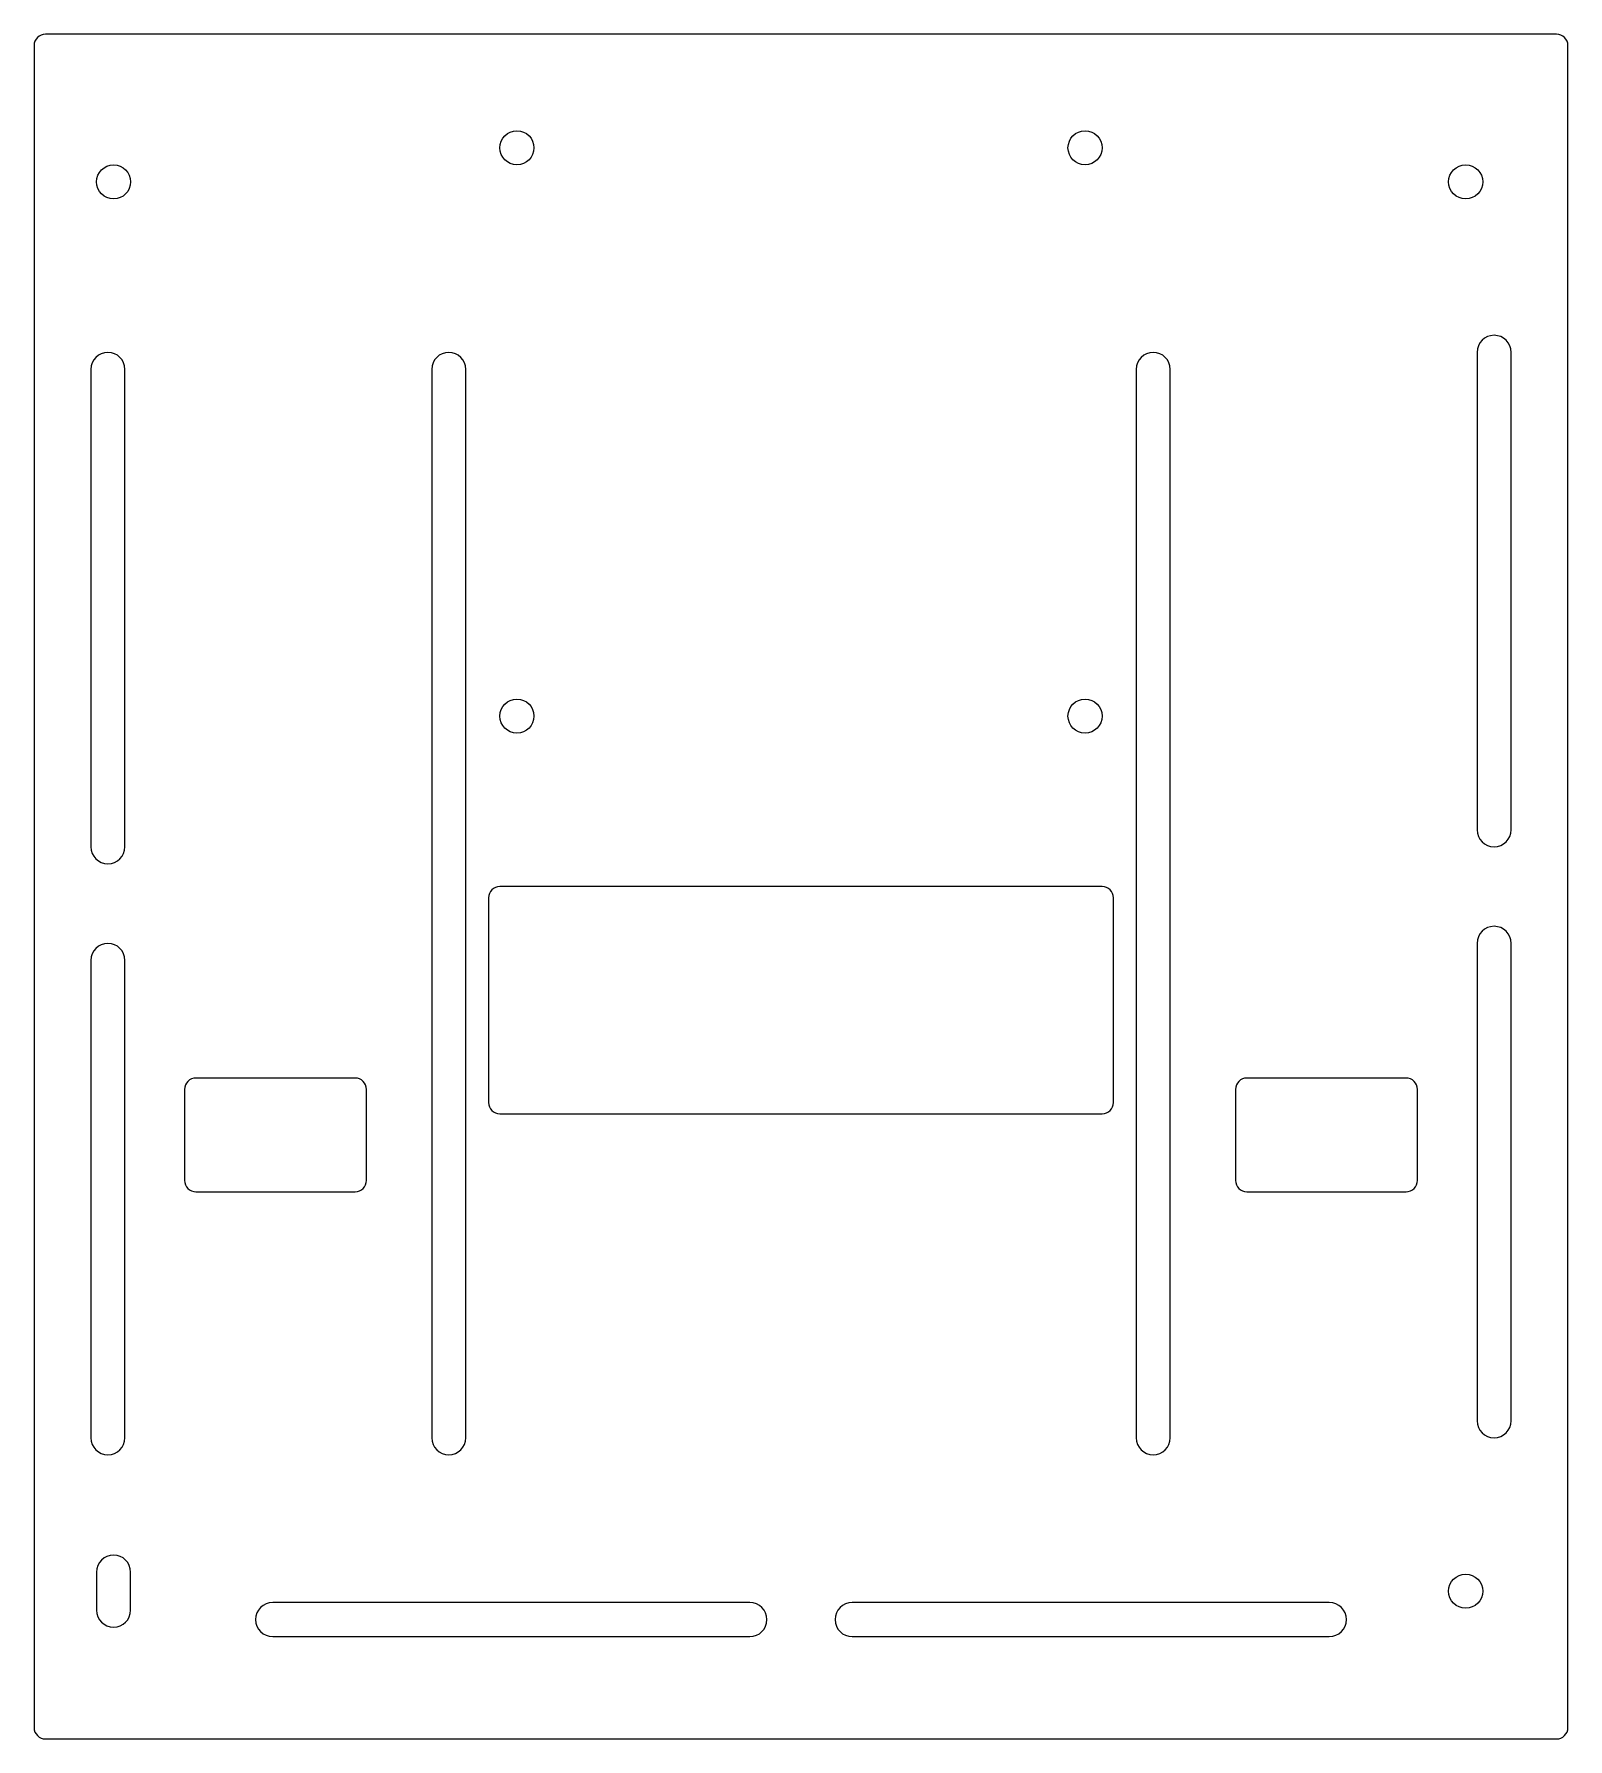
# Model space of a CAD drawing. Header units: millimetres. Extents: x -6 to 129, y -146 to 4.
import ezdxf

# ---------------------------------------------------------------- set-up
doc = ezdxf.new("R2010")
doc.units = ezdxf.units.MM

msp = doc.modelspace()

# ---------------------------------------------------------------- linework, layer by layer
at = {"color": 7, "linetype": 'Continuous', "lineweight": 25}
for p, q in [((-5.86, 3.41), (-5.86, -144.59)), ((128.14, 4.41), (-4.86, 4.41)), ((129.14, -144.59), (129.14, 3.41)), ((121.14, -23.59), (121.14, -65.59)), ((124.14, -65.59), (124.14, -23.59)), ((-0.86, -25.09), (-0.86, -67.09)), ((2.14, -67.09), (2.14, -25.09)), ((29.14, -25.09), (29.14, -119.09)), ((32.14, -119.09), (32.14, -25.09)), ((91.14, -25.09), (91.14, -119.09)), ((94.14, -119.09), (94.14, -25.09)), ((34.14, -71.59), (34.14, -89.59)), ((88.14, -70.59), (35.14, -70.59)), ((89.14, -89.59), (89.14, -71.59)), ((121.14, -75.59), (121.14, -117.59)), ((124.14, -117.59), (124.14, -75.59)), ((-0.86, -77.09), (-0.86, -119.09)), ((2.14, -119.09), (2.14, -77.09)), ((7.39, -88.44), (7.39, -96.44)), ((22.39, -87.44), (8.39, -87.44)), ((23.39, -96.44), (23.39, -88.44)), ((99.89, -88.44), (99.89, -96.44)), ((114.89, -87.44), (100.89, -87.44)), ((115.89, -96.44), (115.89, -88.44)), ((35.14, -90.59), (88.14, -90.59)), ((8.39, -97.44), (22.39, -97.44)), ((100.89, -97.44), (114.89, -97.44)), ((-0.36, -130.91), (-0.36, -134.26)), ((2.64, -134.26), (2.64, -130.91)), ((57.14, -133.59), (15.14, -133.59)), ((108.14, -133.59), (66.14, -133.59)), ((15.14, -136.59), (57.14, -136.59)), ((66.14, -136.59), (108.14, -136.59)), ((-4.86, -145.59), (128.14, -145.59))]:
    msp.add_line(p, q, dxfattribs=at)
for centre in [(36.64, -5.59), (86.64, -5.59), (1.14, -8.59), (120.14, -8.59), (36.64, -55.59), (86.64, -55.59), (120.14, -132.59)]:
    msp.add_circle(centre, 1.5, dxfattribs=at)
for centre, radius, start, end in [((-4.86, 3.41), 1, 90, 180), ((128.14, 3.41), 1, 0, 90), ((122.64, -23.59), 1.5, 0, 180), ((0.64, -25.09), 1.5, 0, 180), ((30.64, -25.09), 1.5, 0, 180), ((92.64, -25.09), 1.5, 0, 180), ((122.64, -65.59), 1.5, 180, 0), ((0.64, -67.09), 1.5, 180, 0), ((35.14, -71.59), 1, 90, 180), ((88.14, -71.59), 1, 0, 90), ((122.64, -75.59), 1.5, 0, 180), ((0.64, -77.09), 1.5, 0, 180), ((8.39, -88.44), 1, 90, 180), ((22.39, -88.44), 1, 0, 90), ((100.89, -88.44), 1, 90, 180), ((114.89, -88.44), 1, 0, 90), ((35.14, -89.59), 1, 180, 270), ((88.14, -89.59), 1, 270, 0), ((8.39, -96.44), 1, 180, 270), ((22.39, -96.44), 1, 270, 0), ((100.89, -96.44), 1, 180, 270), ((114.89, -96.44), 1, 270, 0), ((122.64, -117.59), 1.5, 180, 0), ((0.64, -119.09), 1.5, 180, 0), ((30.64, -119.09), 1.5, 180, 0), ((92.64, -119.09), 1.5, 180, 0), ((1.14, -130.91), 1.5, 0, 180), ((1.14, -134.26), 1.5, 180, 0), ((15.14, -135.09), 1.5, 90, 270), ((57.14, -135.09), 1.5, 270, 90), ((66.14, -135.09), 1.5, 90, 270), ((108.14, -135.09), 1.5, 270, 90), ((-4.86, -144.59), 1, 180, 270), ((128.14, -144.59), 1, 270, 0)]:
    msp.add_arc(centre, radius, start, end, dxfattribs=at)

doc.saveas('drawing.dxf')
